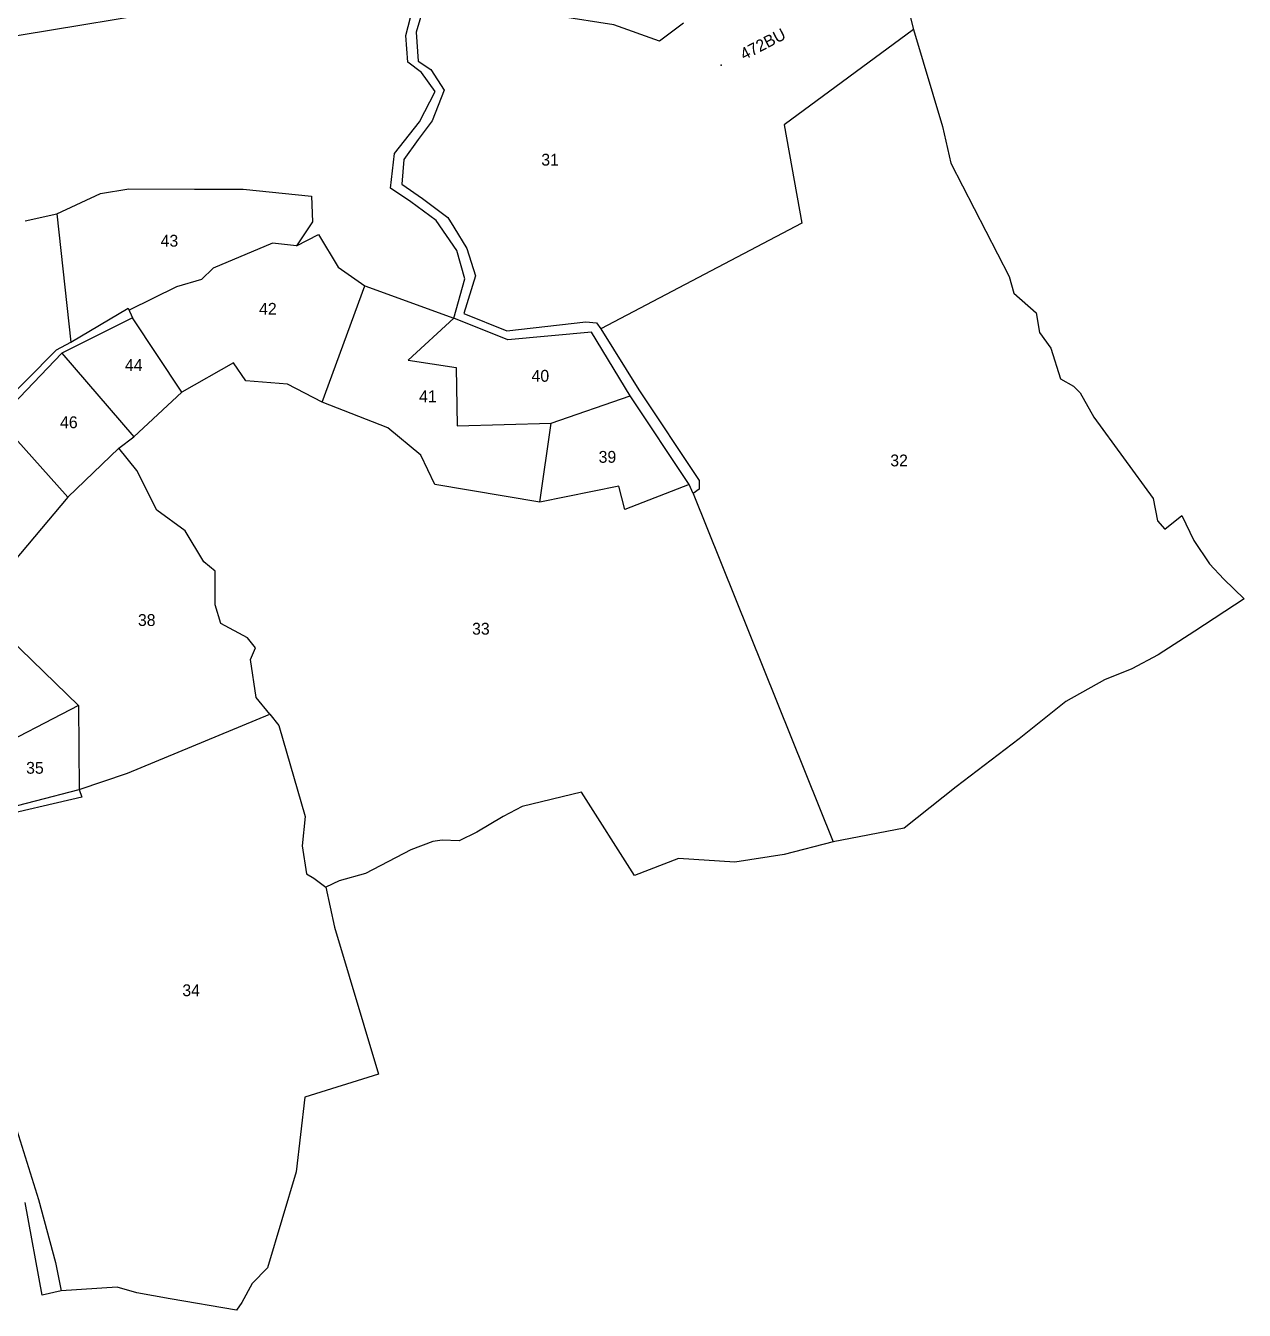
# Model space of a CAD drawing. Extents: x 149058 to 155632, y 177514 to 180719.
# Drawn here: x 154323 to 154838, y 177598 to 178141 of the extents above; entities that cross this region are included whole.
import ezdxf

# ---------------------------------------------------------------- set-up
doc = ezdxf.new("R2010")
doc.units = 0
doc.header["$MEASUREMENT"] = 0
for name, color, linetype in [('BORDER-B', 3, 'CONTINUOUS'), ('NO', 1, 'CONTINUOUS'), ('PARCEL', 6, 'CONTINUOUS'), ('ROAD', 2, 'CONTINUOUS'), ('TRIG-P', 2, 'CONTINUOUS'), ('TRIG-T', 1, 'CONTINUOUS')]:
    doc.layers.add(name, color=color, linetype=linetype)

msp = doc.modelspace()

# ---------------------------------------------------------------- linework, layer by layer
at = {"layer": 'BORDER-B'}
for points in [[(154692.81, 178159.85), (154697.96, 178139.26), (154710.22, 178098.24), (154713.78, 178082.8), (154738.35, 178034.88), (154740.42, 178027.9), (154749.85, 178019.58), (154751.23, 178011.27), (154755.95, 178004.61), (154760.11, 177991.59), (154765.65, 177988.54), (154768.42, 177985.77), (154774.25, 177975.51), (154799.2, 177941.14), (154801.15, 177931.72), (154804.2, 177928.11), (154811.41, 177933.93), (154816.4, 177923.4), (154823.05, 177913.42), (154829.15, 177907.05), (154837.75, 177898.73), (154816.92, 177884.99), (154801.4, 177875.01), (154790.3, 177869.19), (154778.66, 177864.48), (154762.3, 177855.33), (154742.61, 177839.53), (154715.99, 177819.3), (154694.08, 177801.83), (154664.13, 177796.01), (154643.36, 177790.69), (154622.57, 177787.36), (154598.72, 177789.02), (154580.14, 177781.82), (154557.68, 177817.02), (154532.72, 177810.92), (154524.68, 177806.76), (154513.59, 177800.11), (154506.1, 177796.51), (154498.89, 177796.78), (154495.01, 177796.23), (154485.58, 177792.63), (154466.45, 177782.65), (154455.36, 177779.6), (154449.81, 177776.83), (154453.41, 177759.92), (154471.99, 177697.83), (154440.87, 177688.16), (154437.26, 177656.56), (154425.06, 177616.09), (154418.68, 177609.44), (154414.25, 177601.4), (154412.03, 177598.07)], [(154412.03, 177598.07), (154383.95, 177602.97), (154369.84, 177605.41), (154361.56, 177607.84), (154337.92, 177606.28), (154329.92, 177604.43), (154322.75, 177643.62)]]:
    msp.add_lwpolyline(points, dxfattribs=at)
at = {"layer": 'PARCEL'}
for points in [[(154600.85, 178141.97), (154590.67, 178134.4), (154571.42, 178141.23), (154547.84, 178144.95), (154527.36, 178149.29), (154510.6, 178150.54), (154490.63, 178155)], [(154697.96, 178139.26), (154643.42, 178099.04), (154650.87, 178057.47), (154565.98, 178012.82)], [(154322.67, 178058.38), (154336.17, 178061.38), (154354.55, 178070), (154366.55, 178071.87), (154394.2, 178071.82), (154414.83, 178071.82), (154443.7, 178068.83), (154444.08, 178057.96), (154437.33, 178047.83), (154446.7, 178052.71), (154454.95, 178038.84), (154466.2, 178030.97), (154503.78, 178017.29), (154484.58, 177999.48), (154504.83, 177996.48), (154505.2, 177971.74), (154544.95, 177972.87), (154578.34, 177984.5)], [(154336.17, 178061.38), (154342.02, 178007.18)], [(154437.33, 178047.83), (154427.2, 178048.96), (154402.08, 178038.46), (154397.2, 178033.59), (154386.7, 178030.59), (154366.6, 178020.64)], [(154540.08, 177939.51), (154495.83, 177947), (154489.83, 177959.37), (154475.95, 177970.99), (154448.2, 177981.86), (154466.2, 178030.97)], [(154448.2, 177981.86), (154433.58, 177989.36), (154415.95, 177990.86), (154410.7, 177998.36), (154388.95, 177985.99), (154368, 178017.39)], [(154338.23, 178002.51), (154368.68, 177967.2)], [(154345.51, 177818.17), (154365.95, 177825.1), (154426.09, 177850), (154420.32, 177856.98), (154417.89, 177873.08), (154420.01, 177877.93), (154416.67, 177882.18), (154405.43, 177888.26), (154403, 177896.15), (154403, 177910.42), (154398.14, 177914.37), (154390.25, 177927.42), (154378.4, 177936.23), (154369.9, 177952.93), (154362.3, 177962.34), (154368.68, 177967.2), (154388.95, 177985.99)], [(154311.38, 177974.51), (154340.73, 177941.69)], [(154603.26, 177947.02), (154576.08, 177936.51), (154573.45, 177946.25), (154540.08, 177939.51), (154544.95, 177972.87)], [(154362.3, 177962.34), (154340.73, 177941.69), (154309.45, 177904.65), (154287.16, 177886.12)], [(154604.96, 177943.19), (154664.13, 177796.01)], [(154309.45, 177904.65), (154315.83, 177882.18), (154345.29, 177853.64), (154345.51, 177818.17)], [(154345.29, 177853.64), (154305.54, 177833.02)], [(154426.09, 177850), (154429.84, 177845.14), (154441.01, 177806.67), (154439.77, 177794.27), (154441.63, 177782.48), (154444.73, 177780.62), (154449.81, 177776.83)]]:
    msp.add_lwpolyline(points, dxfattribs=at)
at = {"layer": 'ROAD'}
for points in [[(154399.67, 178149.89), (154307.22, 178134.56)], [(154491.06, 178148.61), (154487.86, 178138.18), (154488.71, 178125.83), (154494.04, 178122.42), (154499.79, 178113.69), (154494.68, 178100.7), (154488.71, 178092.82), (154482.75, 178084.3), (154481.9, 178073.87), (154490.63, 178067.91), (154501.28, 178059.82), (154503.84, 178055.77), (154509.32, 178046.67), (154512.94, 178035.17), (154508.04, 178019.2), (154526.15, 178011.96), (154559.59, 178015.8), (154564.06, 178015.37), (154565.98, 178012.82), (154581.96, 177987.05), (154607.52, 177948.72), (154607.52, 177945.1), (154604.96, 177943.19), (154603.26, 177947.02), (154578.34, 177984.5), (154561.93, 178011.33), (154526.57, 178008.13), (154503.78, 178017.29), (154508.47, 178033.9), (154505.06, 178045.82), (154496.32, 178058.6), (154485.67, 178066.48), (154477, 178072.17), (154478.7, 178086.86), (154489.35, 178100.27), (154495.95, 178113.05), (154490.2, 178121.14), (154484.45, 178125.4), (154483.6, 178136.69), (154487.43, 178152.02)], [(154309.92, 177977.71), (154335.89, 178003.97), (154342.02, 178007.18), (154366.24, 178021.47), (154368, 178017.39), (154338.23, 178002.51), (154311.38, 177974.51)], [(154308.45, 177808.54), (154345.51, 177818.17), (154346.68, 177814.96), (154307.86, 177805.92)], [(154307.86, 177710.23), (154328.29, 177644.89), (154335.59, 177618.34), (154337.92, 177606.28)]]:
    msp.add_lwpolyline(points, dxfattribs=at)
at = {"layer": 'TRIG-P'}
msp.add_point((154616.74, 178124.26), dxfattribs=at)

# ---------------------------------------------------------------- texts
at = {"layer": 'NO'}
for s, p in [('31', (154540.76, 178081.76)), ('43', (154379.95, 178047.51)), ('42', (154421.53, 178018.74)), ('44', (154364.88, 177995)), ('40', (154536.65, 177990.43)), ('41', (154489.14, 177981.76)), ('46', (154337.46, 177970.8)), ('39', (154564.98, 177956.18)), ('32', (154688.19, 177954.67)), ('38', (154370.36, 177887.23)), ('33', (154511.52, 177883.57)), ('35', (154323.13, 177824.79)), ('34', (154389.12, 177730.8))]:
    msp.add_text(s, height=5, dxfattribs=at).set_placement(p)
at = {"layer": 'TRIG-T'}
msp.add_text('472BU', height=5, rotation=27.3677, dxfattribs=at).set_placement((154626.42, 178126.18))

doc.saveas('drawing.dxf')
